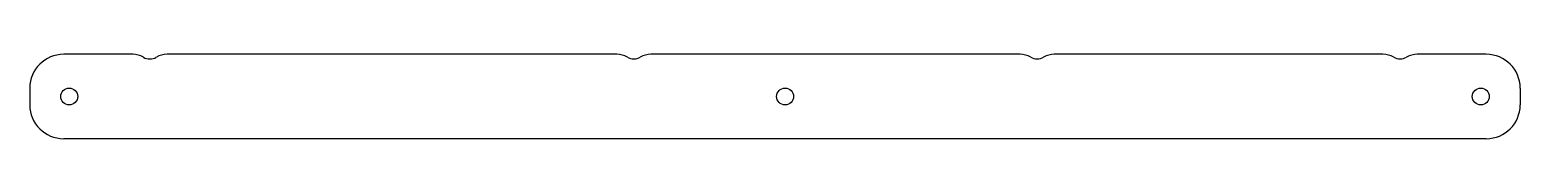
# Model space of a CAD drawing. Extents: x 76 to 428, y -146 to -126.
import ezdxf

# ---------------------------------------------------------------- set-up
doc = ezdxf.new("R2010")
doc.units = 0
doc.header["$MEASUREMENT"] = 0
doc.layers.add('VISIBLE', color=7, linetype='CONTINUOUS')

msp = doc.modelspace()

# ---------------------------------------------------------------- linework, layer by layer
at = {"layer": 'VISIBLE'}
for p, q in [((100.72, -125.73), (84.41, -125.73)), ((215.04, -125.73), (108.83, -125.73)), ((310.29, -125.73), (223.11, -125.73)), ((396.01, -125.73), (318.36, -125.73)), ((420.41, -125.73), (404.09, -125.73)), ((76.41, -133.73), (76.41, -137.73)), ((428.41, -133.73), (428.41, -137.73)), ((420.41, -145.73), (84.41, -145.73))]:
    msp.add_line(p, q, dxfattribs=at)
for centre in [(85.72, -135.73), (254.79, -135.73), (419.1, -135.73)]:
    msp.add_circle(centre, 2, dxfattribs=at)
for centre, radius, start, end in [((84.41, -133.73), 8, 90, 180), ((100.72, -130.73), 5, 59.5436, 90), ((104.77, -123.84), 3, 239.5436, 300.4564), ((108.83, -130.73), 5, 90, 120.4564), ((215.04, -130.73), 5, 59.687, 90), ((219.07, -123.83), 3, 239.687, 300.313), ((223.11, -130.73), 5, 90, 120.313), ((310.29, -130.73), 5, 59.687, 90), ((314.32, -123.83), 3, 239.687, 300.313), ((318.36, -130.73), 5, 90, 120.313), ((396.01, -130.73), 5, 59.687, 90), ((400.05, -123.83), 3, 239.687, 300.313), ((404.09, -130.73), 5, 90, 120.313), ((420.41, -133.73), 8, 0, 90), ((84.41, -137.73), 8, 180, 270), ((420.41, -137.73), 8, 270, 0)]:
    msp.add_arc(centre, radius, start, end, dxfattribs=at)

doc.saveas('drawing.dxf')
